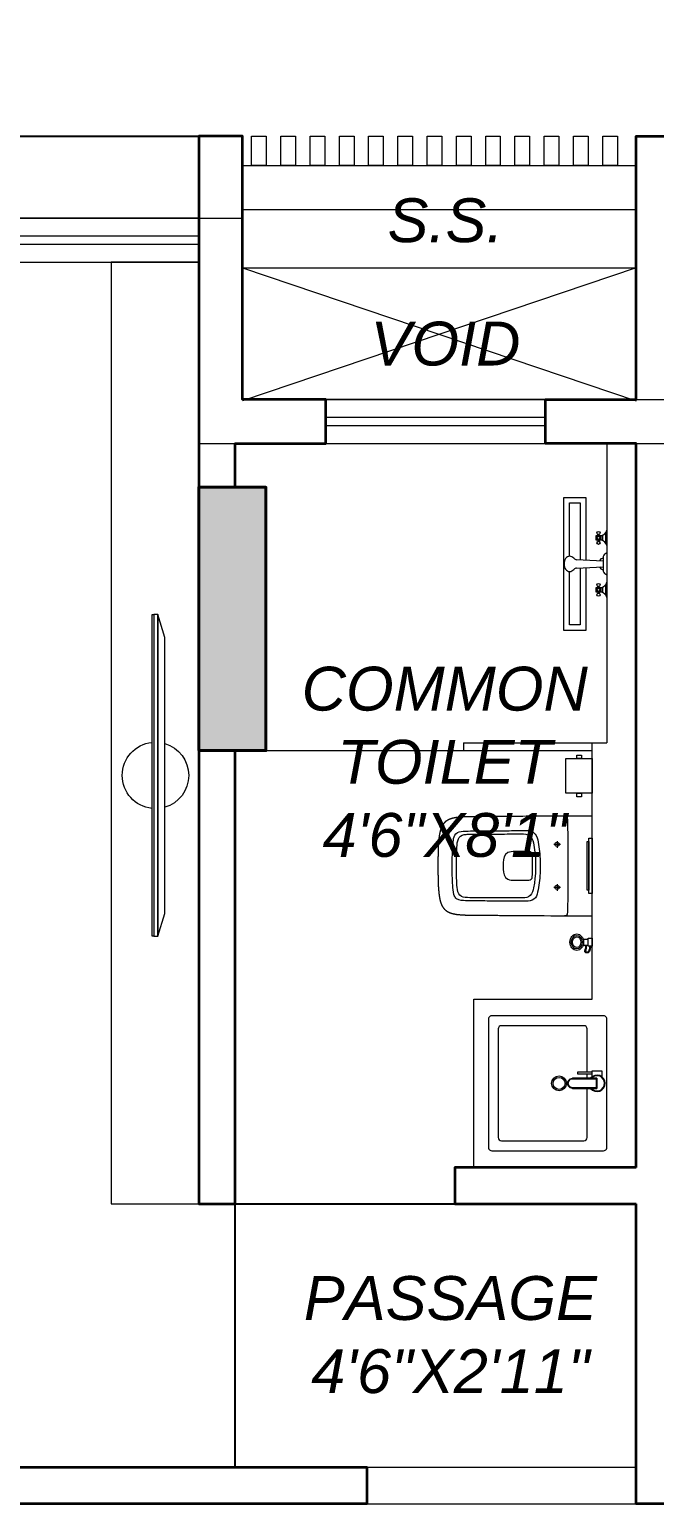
# Model space of a CAD drawing. Header units: millimetres. Extents: x 0 to 125073, y 0 to 71249.
# Drawn here: x 75886 to 78022, y 54431 to 59474 of the extents above; entities that cross this region are included whole.
import ezdxf
from ezdxf.lldxf.tags import DXFTag

# ---------------------------------------------------------------- set-up
doc = ezdxf.new("R2010")
doc.units = ezdxf.units.MM
doc.linetypes.add('DASH', pattern=[1, 0.5, -0.5])
for name, color, linetype, lineweight, true_color in [('DA_BEAM', 7, 'DASH', 15, 0xc2c20000), ('DA_BUILDING LINE', 7, 'Continuous', 9, 0xc2db0000), ('DA_FURNITURE', 102, 'Continuous', 5, 0xc2666666), ('DA_FURNITURE HIDDEN', 102, 'Continuous', 5, 0xc2666666)]:
    doc.layers.add(name, color=color, linetype=linetype, lineweight=lineweight, true_color=true_color)
for name, color, linetype, lineweight in [('DA_CARPET AREA RERA', 30, 'Continuous', 9), ('DA_COLUMN', 40, 'Continuous', 40), ('DA_DOTTED LINES', 8, 'DASH', 5), ('DA_ELEVATION FEATURE', 5, 'Continuous', 5), ('DA_LINE', 155, 'Continuous', 9), ('DA_TEXT IN SQ.FT', 193, 'Continuous', 9), ('DA_WALL', 7, 'Continuous', 35), ('DA_WINDOW', 4, 'Continuous', 9)]:
    doc.layers.add(name, color=color, linetype=linetype, lineweight=lineweight)
for name, color, linetype in [('DA_CHAJJA', 44, 'Continuous'), ('DA_COLUMN HATCH', 251, 'Continuous'), ('DA_DOOR', 35, 'Continuous')]:
    doc.layers.add(name, color=color, linetype=linetype)
doc.styles.get("Standard").update_dxf_attribs({"font": 'arial.ttf'})
tags = doc.linetypes.add('( Hidden )', pattern=[0.375, 0.25, -0.125]).pattern_tags.tags
tags[6:7] = [DXFTag(74, 4), DXFTag(75, 0), DXFTag(340, '0'), DXFTag(46, 1.0), DXFTag(50, 0.0), DXFTag(44, 0.0), DXFTag(45, 0.0)]
tags[4:5] = [DXFTag(74, 4), DXFTag(75, 0), DXFTag(340, '0'), DXFTag(46, 1.0), DXFTag(50, 0.0), DXFTag(44, 0.0), DXFTag(45, 0.0)]

# ---------------------------------------------------------------- blocks, each defined once
blk = doc.blocks.new('GSHGJSDFGJ')
at = {"layer": 'DA_BUILDING LINE', "linetype": '( Hidden )', "ltscale": 500}
blk.add_lwpolyline([(-29863.6, 94886.5), (-27778.6, 94886.5), (-27778.6, 99156.5), (-24428.6, 99156.5), (-24428.6, 98536.5), (-19333.6, 98536.5), (-19333.6, 99156.5), (-12833.6, 99156.5), (-12833.6, 98536.5), (-11313.6, 98536.5), (-11313.6, 98086.5), (-8908.6, 98086.5), (-8908.6, 99801.5), (-4698.6, 99801.5), (-4698.6, 97871.5), (-3283.6, 97871.5), (-3283.6, 99801.5), (676.4, 99801.5)], dxfattribs=at)
blk = doc.blocks.new('nftujfuk')
at = {"layer": 'DA_FURNITURE', "ltscale": 5, "elevation": 0}
for points in [[(3568.3786, 921.4537), (3568.3704, 921.4537), (3568.3704, 920.0761), (3568.3786, 920.0761)], [(3568.3786, 921.4537), (3568.3949, 921.4537), (3568.3949, 920.0761), (3568.3786, 920.0761)], [(3568.4245, 921.356), (3568.4245, 920.1738), (3568.3949, 920.0761), (3568.3949, 921.4537)]]:
    blk.add_lwpolyline(points, close=True, dxfattribs=at)
at = {"layer": 'DA_FURNITURE'}
for start, end in [(95.93115, 264.06885), (286.08621, 73.91379)]:
    blk.add_arc((3568.3851, 920.7649), 0.1421, start, end, dxfattribs=at)
blk = doc.blocks.new('wc2')
at = {"layer": 'DA_FURNITURE'}
for p, q in [((-0.5973, -0.2609), (-0.6148, -0.2609)), ((-0.5973, -0.2814), (-0.6148, -0.2814))]:
    blk.add_line(p, q, dxfattribs=at)
for points in [[(-0.5384, 0.2388), (-0.5384, 0.3562), (-0.6288, 0.3562), (-0.6288, 0.2388)], [(-0.5758, 0.3562), (-0.5758, 0.3678), (-0.5921, 0.3678), (-0.5921, 0.3562)], [(-0.5758, 0.2257), (-0.5758, 0.2388), (-0.5921, 0.2388), (-0.5921, 0.2257)], [(-0.6288, -0.1808), (-0.6288, 0.0535), (-0.6288, 0.1121), (-0.6288, 0.1414), (-0.6288, 0.1561), (-0.6288, 0.1597), (-0.6288, 0.16), (-0.6288, 0.16), (-0.6288, 0.1601), (-0.6288, 0.1601), (-0.6288, 0.1601), (-0.6288, 0.1601), (-0.6287, 0.1601), (-0.6287, 0.1601), (-0.6285, 0.1601), (-0.6281, 0.1601), (-0.6277, 0.1601), (-0.6273, 0.1601), (-0.6269, 0.1601), (-0.6265, 0.1601), (-0.6261, 0.1601), (-0.6257, 0.1601), (-0.6253, 0.1601), (-0.6248, 0.1601), (-0.6244, 0.1601), (-0.624, 0.1601), (-0.6236, 0.1601), (-0.6231, 0.1601), (-0.6227, 0.1601), (-0.6223, 0.1601), (-0.6218, 0.1601), (-0.6214, 0.16), (-0.6209, 0.16), (-0.6205, 0.16), (-0.62, 0.16), (-0.6196, 0.16), (-0.6191, 0.16), (-0.6186, 0.16), (-0.6182, 0.16), (-0.6177, 0.16), (-0.6172, 0.16), (-0.6168, 0.16), (-0.6163, 0.16), (-0.6158, 0.16), (-0.6148, 0.16), (-0.6138, 0.16), (-0.6128, 0.16), (-0.6118, 0.16), (-0.6108, 0.16), (-0.6098, 0.16), (-0.6088, 0.16), (-0.6077, 0.16), (-0.6067, 0.16), (-0.6056, 0.16), (-0.6046, 0.16), (-0.6035, 0.16), (-0.6024, 0.16), (-0.6013, 0.16), (-0.6003, 0.16), (-0.5992, 0.16), (-0.5981, 0.16), (-0.597, 0.16), (-0.5958, 0.16), (-0.5947, 0.16), (-0.5936, 0.16), (-0.5925, 0.16), (-0.5914, 0.16), (-0.5902, 0.16), (-0.588, 0.16), (-0.5857, 0.16), (-0.5811, 0.16), (-0.5788, 0.16), (-0.5766, 0.16), (-0.5743, 0.16), (-0.572, 0.16), (-0.5709, 0.16), (-0.5698, 0.16), (-0.5687, 0.16), (-0.5675, 0.16), (-0.5664, 0.16), (-0.5653, 0.16), (-0.5642, 0.16), (-0.5631, 0.16), (-0.562, 0.16), (-0.5609, 0.16), (-0.5599, 0.16), (-0.5588, 0.16), (-0.5577, 0.16), (-0.5567, 0.16), (-0.5556, 0.16), (-0.5546, 0.16), (-0.5535, 0.16), (-0.5525, 0.16), (-0.5515, 0.16), (-0.5505, 0.16), (-0.5495, 0.16), (-0.5485, 0.16), (-0.5475, 0.16), (-0.5471, 0.16), (-0.5466, 0.16), (-0.5461, 0.16), (-0.5456, 0.16), (-0.5452, 0.16), (-0.5447, 0.16), (-0.5442, 0.16), (-0.5438, 0.16), (-0.5433, 0.16), (-0.5428, 0.16), (-0.5424, 0.16), (-0.5419, 0.16), (-0.5415, 0.16), (-0.541, 0.16), (-0.5406, 0.16), (-0.5402, 0.16), (-0.5397, 0.1599), (-0.5393, 0.1599), (-0.5389, 0.1599), (-0.5385, 0.1599), (-0.538, 0.1599), (-0.5376, 0.1599), (-0.5372, 0.1599), (-0.5368, 0.1599), (-0.5364, 0.1599), (-0.536, 0.1599), (-0.5356, 0.1599), (-0.5352, 0.1599), (-0.5348, 0.1599), (-0.5344, 0.1599), (-0.5343, 0.1599), (-0.5343, 0.1599), (-0.5343, 0.1599), (-0.5343, 0.1599), (-0.5343, 0.1599), (-0.5343, 0.1599), (-0.5342, 0.1599), (-0.5342, 0.1599), (-0.534, 0.1599), (-0.5333, 0.1599), (-0.5304, 0.1599), (-0.5276, 0.1599), (-0.5219, 0.1598), (-0.519, 0.1598), (-0.5183, 0.1598), (-0.5179, 0.1598), (-0.5178, 0.1598), (-0.5177, 0.1598), (-0.5177, 0.1598), (-0.5177, 0.1598), (-0.5177, 0.1598), (-0.5176, 0.1598), (-0.5176, 0.1598), (-0.5174, 0.1598), (-0.5167, 0.1598), (-0.5052, 0.1597), (-0.4938, 0.1596), (-0.4824, 0.1595), (-0.4709, 0.1594), (-0.4595, 0.1594), (-0.4138, 0.1591), (-0.4023, 0.1591), (-0.3909, 0.159), (-0.3852, 0.1589), (-0.3794, 0.1589), (-0.368, 0.1588), (-0.3451, 0.1587), (-0.3222, 0.1585), (-0.2993, 0.1583), (-0.2878, 0.1583), (-0.2763, 0.1582), (-0.2649, 0.1581), (-0.2534, 0.1581), (-0.252, 0.1581), (-0.2516, 0.1581), (-0.2515, 0.1581), (-0.2514, 0.1581), (-0.2514, 0.1581), (-0.2513, 0.1581), (-0.2513, 0.1581), (-0.251, 0.158), (-0.2495, 0.158), (-0.2467, 0.158), (-0.241, 0.158), (-0.2353, 0.158), (-0.2296, 0.1579), (-0.2267, 0.1579), (-0.2239, 0.1579), (-0.221, 0.1579), (-0.2182, 0.1578), (-0.2153, 0.1578), (-0.2124, 0.1577), (-0.2096, 0.1577), (-0.2067, 0.1576), (-0.2039, 0.1576), (-0.201, 0.1575), (-0.1982, 0.1574), (-0.1968, 0.1573), (-0.1953, 0.1573), (-0.1939, 0.1572), (-0.1925, 0.1572), (-0.1911, 0.1571), (-0.1896, 0.157), (-0.1882, 0.157), (-0.1868, 0.1569), (-0.1854, 0.1568), (-0.185, 0.1568), (-0.185, 0.1568), (-0.185, 0.1568), (-0.185, 0.1568), (-0.1849, 0.1568), (-0.1849, 0.1568), (-0.1848, 0.1568), (-0.1845, 0.1568), (-0.1831, 0.1567), (-0.1817, 0.1566), (-0.1804, 0.1565), (-0.179, 0.1564), (-0.1777, 0.1563), (-0.1763, 0.1562), (-0.1749, 0.1561), (-0.1736, 0.156), (-0.1722, 0.1558), (-0.1708, 0.1557), (-0.1695, 0.1555), (-0.1681, 0.1554), (-0.1668, 0.1552), (-0.1661, 0.1551), (-0.1654, 0.155), (-0.1647, 0.1549), (-0.164, 0.1548), (-0.1634, 0.1547), (-0.1627, 0.1546), (-0.162, 0.1545), (-0.1613, 0.1544), (-0.1607, 0.1542), (-0.16, 0.1541), (-0.1593, 0.154), (-0.1586, 0.1539), (-0.158, 0.1538), (-0.1573, 0.1536), (-0.1566, 0.1535), (-0.156, 0.1533), (-0.1553, 0.1532), (-0.1546, 0.1531), (-0.154, 0.1529), (-0.1536, 0.1528), (-0.1535, 0.1528), (-0.1534, 0.1528), (-0.1534, 0.1528), (-0.1533, 0.1528), (-0.1527, 0.1526), (-0.1521, 0.1525), (-0.1515, 0.1523), (-0.1509, 0.1522), (-0.1503, 0.152), (-0.1497, 0.1519), (-0.1491, 0.1517), (-0.1486, 0.1515), (-0.148, 0.1513), (-0.1474, 0.1512), (-0.1468, 0.151), (-0.1462, 0.1508), (-0.1456, 0.1506), (-0.1451, 0.1504), (-0.1445, 0.1502), (-0.1439, 0.15), (-0.1433, 0.1498), (-0.1427, 0.1496), (-0.1422, 0.1494), (-0.1416, 0.1491), (-0.141, 0.1489), (-0.1405, 0.1487), (-0.1399, 0.1484), (-0.1393, 0.1482), (-0.1388, 0.1479), (-0.1382, 0.1477), (-0.1377, 0.1474), (-0.1371, 0.1471), (-0.1366, 0.1469), (-0.136, 0.1466), (-0.1355, 0.1463), (-0.135, 0.146), (-0.1344, 0.1457), (-0.1339, 0.1454), (-0.1334, 0.1451), (-0.1329, 0.1448), (-0.1323, 0.1444), (-0.1318, 0.1441), (-0.1313, 0.1438), (-0.1308, 0.1434), (-0.1303, 0.1431), (-0.1298, 0.1427), (-0.1293, 0.1424), (-0.1288, 0.142), (-0.1283, 0.1416), (-0.1279, 0.1412), (-0.1277, 0.1411), (-0.1277, 0.1411), (-0.1277, 0.1411), (-0.1277, 0.1411), (-0.1277, 0.1411), (-0.1277, 0.1411), (-0.1275, 0.141), (-0.127, 0.1406), (-0.1266, 0.1401), (-0.1261, 0.1397), (-0.1256, 0.1393), (-0.1252, 0.1388), (-0.1247, 0.1384), (-0.1242, 0.138), (-0.1238, 0.1375), (-0.1234, 0.137), (-0.1229, 0.1366), (-0.1225, 0.1361), (-0.1221, 0.1356), (-0.1217, 0.1352), (-0.1213, 0.1347), (-0.1209, 0.1342), (-0.1205, 0.1337), (-0.1201, 0.1332), (-0.1198, 0.1327), (-0.1194, 0.1322), (-0.1191, 0.1317), (-0.1187, 0.1312), (-0.1184, 0.1307), (-0.118, 0.1301), (-0.1177, 0.1296), (-0.1173, 0.1291), (-0.117, 0.1285), (-0.1167, 0.128), (-0.1164, 0.1275), (-0.1161, 0.1269), (-0.1158, 0.1264), (-0.1155, 0.1258), (-0.1152, 0.1253), (-0.1149, 0.1247), (-0.1146, 0.1241), (-0.1144, 0.1236), (-0.1141, 0.123), (-0.1138, 0.1224), (-0.1136, 0.1219), (-0.1133, 0.1213), (-0.1131, 0.1207), (-0.1128, 0.1201), (-0.1126, 0.1195), (-0.1124, 0.119), (-0.1121, 0.1184), (-0.1119, 0.1178), (-0.1117, 0.1172), (-0.1115, 0.1166), (-0.1113, 0.116), (-0.1111, 0.1154), (-0.1109, 0.1148), (-0.1107, 0.1142), (-0.1105, 0.1136), (-0.1103, 0.113), (-0.1101, 0.1124), (-0.1099, 0.1117), (-0.1098, 0.1111), (-0.1096, 0.1105), (-0.1094, 0.1099), (-0.1092, 0.1093), (-0.1091, 0.1087), (-0.1089, 0.1081), (-0.1088, 0.1074), (-0.1086, 0.1068), (-0.1085, 0.1062), (-0.1083, 0.1056), (-0.1082, 0.105), (-0.108, 0.1043), (-0.1079, 0.1037), (-0.1078, 0.1031), (-0.1076, 0.1025), (-0.1075, 0.1018), (-0.1073, 0.1006), (-0.107, 0.0993), (-0.1068, 0.0981), (-0.1066, 0.0968), (-0.1064, 0.0956), (-0.1062, 0.0944), (-0.106, 0.0931), (-0.1058, 0.0919), (-0.1056, 0.0907), (-0.1054, 0.0894), (-0.1053, 0.0888), (-0.1053, 0.0885), (-0.1053, 0.0884), (-0.1053, 0.0883), (-0.1053, 0.0883), (-0.1053, 0.0882), (-0.1051, 0.0868), (-0.1049, 0.0854), (-0.1047, 0.084), (-0.1045, 0.0827), (-0.1044, 0.0813), (-0.1042, 0.0799), (-0.1041, 0.0785), (-0.1039, 0.0771), (-0.1038, 0.0757), (-0.1037, 0.0743), (-0.1036, 0.0729), (-0.1034, 0.0715), (-0.1033, 0.0701), (-0.1032, 0.0687), (-0.1031, 0.0674), (-0.103, 0.066), (-0.1029, 0.0646), (-0.1028, 0.0632), (-0.1028, 0.0618), (-0.1027, 0.0604), (-0.1026, 0.059), (-0.1025, 0.0576), (-0.1025, 0.0562), (-0.1024, 0.0548), (-0.1023, 0.0534), (-0.1023, 0.052), (-0.1022, 0.0506), (-0.1021, 0.0478), (-0.102, 0.045), (-0.102, 0.0422), (-0.1019, 0.0394), (-0.1018, 0.0366), (-0.1017, 0.0338), (-0.1017, 0.031), (-0.1016, 0.0254), (-0.1015, 0.024), (-0.1015, 0.0234), (-0.1015, 0.0226), (-0.1014, 0.0198), (-0.1014, 0.0169), (-0.1013, 0.0141), (-0.1013, 0.0112), (-0.1012, 0.0084), (-0.1012, 0.0055), (-0.1012, 0.0026), (-0.1012, -0.0002), (-0.1011, -0.0031), (-0.1011, -0.0059), (-0.1011, -0.0088), (-0.1011, -0.0116), (-0.1011, -0.0145), (-0.1011, -0.0174), (-0.1012, -0.0202), (-0.1012, -0.0231), (-0.1012, -0.0259), (-0.1012, -0.0288), (-0.1013, -0.0317), (-0.1013, -0.0345), (-0.1014, -0.0374), (-0.1014, -0.0402), (-0.1015, -0.0431), (-0.1016, -0.0487), (-0.1017, -0.0543), (-0.1018, -0.057), (-0.1019, -0.0598), (-0.1019, -0.0626), (-0.102, -0.0654), (-0.1021, -0.0682), (-0.1022, -0.071), (-0.1023, -0.0724), (-0.1023, -0.0738), (-0.1024, -0.0752), (-0.1024, -0.0766), (-0.1025, -0.078), (-0.1026, -0.0794), (-0.1026, -0.0808), (-0.1027, -0.0822), (-0.1028, -0.0836), (-0.1029, -0.085), (-0.103, -0.0864), (-0.1031, -0.0878), (-0.1032, -0.0892), (-0.1033, -0.0906), (-0.1034, -0.092), (-0.1035, -0.0934), (-0.1036, -0.0948), (-0.1038, -0.0962), (-0.1039, -0.0976), (-0.104, -0.0989), (-0.1042, -0.1003), (-0.1043, -0.1017), (-0.1045, -0.1031), (-0.1046, -0.1045), (-0.1048, -0.1059), (-0.105, -0.1073), (-0.1051, -0.108), (-0.1051, -0.108), (-0.1051, -0.108), (-0.1051, -0.1081), (-0.1051, -0.1083), (-0.1052, -0.1086), (-0.1053, -0.1098), (-0.1055, -0.111), (-0.1057, -0.1123), (-0.1059, -0.1135), (-0.1061, -0.1148), (-0.1063, -0.116), (-0.1065, -0.1173), (-0.1067, -0.1185), (-0.1069, -0.1198), (-0.1071, -0.121), (-0.1074, -0.1223), (-0.1075, -0.1229), (-0.1076, -0.1235), (-0.1078, -0.1242), (-0.1079, -0.1248), (-0.108, -0.1254), (-0.1082, -0.126), (-0.1083, -0.1267), (-0.1085, -0.1273), (-0.1086, -0.1279), (-0.1088, -0.1285), (-0.1089, -0.1292), (-0.1091, -0.1298), (-0.1092, -0.1304), (-0.1094, -0.131), (-0.1096, -0.1316), (-0.1098, -0.1323), (-0.1099, -0.1329), (-0.1101, -0.1335), (-0.1103, -0.1341), (-0.1105, -0.1347), (-0.1107, -0.1353), (-0.1109, -0.1359), (-0.1111, -0.1365), (-0.1113, -0.1371), (-0.1115, -0.1377), (-0.1117, -0.1383), (-0.112, -0.1389), (-0.1122, -0.1395), (-0.1124, -0.1401), (-0.1126, -0.1407), (-0.1129, -0.1413), (-0.1131, -0.1419), (-0.1134, -0.1425), (-0.1136, -0.143), (-0.1139, -0.1436), (-0.1142, -0.1442), (-0.1144, -0.1448), (-0.1147, -0.1453), (-0.115, -0.1459), (-0.1153, -0.1464), (-0.1156, -0.147), (-0.1159, -0.1476), (-0.1162, -0.1481), (-0.1165, -0.1487), (-0.1168, -0.1492), (-0.1171, -0.1497), (-0.1174, -0.1503), (-0.1178, -0.1508), (-0.1181, -0.1513), (-0.1185, -0.1519), (-0.1188, -0.1524), (-0.1192, -0.1529), (-0.1195, -0.1534), (-0.1199, -0.1539), (-0.1203, -0.1544), (-0.1207, -0.1549), (-0.1211, -0.1554), (-0.1215, -0.1559), (-0.1219, -0.1564), (-0.1223, -0.1568), (-0.1227, -0.1573), (-0.1231, -0.1578), (-0.1235, -0.1582), (-0.124, -0.1587), (-0.1244, -0.1591), (-0.1249, -0.1596), (-0.1253, -0.16), (-0.1258, -0.1605), (-0.1263, -0.1609), (-0.1268, -0.1613), (-0.1268, -0.1614), (-0.1269, -0.1614), (-0.1269, -0.1614), (-0.1269, -0.1615), (-0.1271, -0.1616), (-0.1273, -0.1618), (-0.1278, -0.1622), (-0.1282, -0.1625), (-0.1287, -0.1629), (-0.1292, -0.1633), (-0.1297, -0.1636), (-0.1302, -0.164), (-0.1307, -0.1644), (-0.1312, -0.1647), (-0.1317, -0.165), (-0.1322, -0.1654), (-0.1327, -0.1657), (-0.1333, -0.166), (-0.1338, -0.1663), (-0.1343, -0.1666), (-0.1348, -0.1669), (-0.1354, -0.1672), (-0.1359, -0.1675), (-0.1364, -0.1678), (-0.137, -0.1681), (-0.1375, -0.1683), (-0.1381, -0.1686), (-0.1386, -0.1688), (-0.1392, -0.1691), (-0.1397, -0.1693), (-0.1403, -0.1696), (-0.1409, -0.1698), (-0.1414, -0.17), (-0.142, -0.1703), (-0.1425, -0.1705), (-0.1431, -0.1707), (-0.1437, -0.1709), (-0.1443, -0.1711), (-0.1448, -0.1713), (-0.1454, -0.1715), (-0.146, -0.1717), (-0.1466, -0.1719), (-0.1472, -0.1721), (-0.1477, -0.1723), (-0.1483, -0.1724), (-0.1489, -0.1726), (-0.1495, -0.1728), (-0.1501, -0.1729), (-0.1507, -0.1731), (-0.1513, -0.1732), (-0.1519, -0.1734), (-0.1521, -0.1735), (-0.1522, -0.1735), (-0.1523, -0.1735), (-0.1525, -0.1735), (-0.1531, -0.1737), (-0.1538, -0.1739), (-0.1545, -0.174), (-0.1551, -0.1742), (-0.1558, -0.1743), (-0.1565, -0.1744), (-0.1571, -0.1746), (-0.1578, -0.1747), (-0.1585, -0.1748), (-0.1591, -0.175), (-0.1598, -0.1751), (-0.1605, -0.1752), (-0.1612, -0.1753), (-0.1618, -0.1754), (-0.1625, -0.1756), (-0.1632, -0.1757), (-0.1638, -0.1758), (-0.1645, -0.1759), (-0.1652, -0.176), (-0.1659, -0.1761), (-0.1665, -0.1761), (-0.1672, -0.1762), (-0.1686, -0.1764), (-0.1699, -0.1766), (-0.1713, -0.1767), (-0.1727, -0.1769), (-0.174, -0.177), (-0.1754, -0.1771), (-0.1767, -0.1772), (-0.1781, -0.1773), (-0.1795, -0.1774), (-0.1808, -0.1775), (-0.1822, -0.1776), (-0.1835, -0.1777), (-0.1836, -0.1777), (-0.1836, -0.1777), (-0.1836, -0.1777), (-0.1836, -0.1777), (-0.1837, -0.1777), (-0.1837, -0.1777), (-0.1841, -0.1777), (-0.1848, -0.1778), (-0.1862, -0.1779), (-0.1877, -0.1779), (-0.1891, -0.178), (-0.1905, -0.1781), (-0.1919, -0.1781), (-0.1934, -0.1782), (-0.1948, -0.1783), (-0.1962, -0.1783), (-0.1976, -0.1784), (-0.1991, -0.1784), (-0.2005, -0.1785), (-0.2033, -0.1785), (-0.2062, -0.1786), (-0.209, -0.1787), (-0.2119, -0.1787), (-0.2148, -0.1788), (-0.2176, -0.1788), (-0.2205, -0.1789), (-0.2233, -0.1789), (-0.2262, -0.1789), (-0.229, -0.1789), (-0.2319, -0.179), (-0.2376, -0.179), (-0.2433, -0.179), (-0.249, -0.179), (-0.2504, -0.179), (-0.2518, -0.179), (-0.2547, -0.1791), (-0.2604, -0.1791), (-0.2719, -0.1792), (-0.2833, -0.1792), (-0.3062, -0.1794), (-0.312, -0.1795), (-0.3148, -0.1795), (-0.3163, -0.1795), (-0.3166, -0.1795), (-0.3166, -0.1795), (-0.3166, -0.1795), (-0.3167, -0.1795), (-0.3168, -0.1795), (-0.3169, -0.1795), (-0.3173, -0.1795), (-0.3187, -0.1795), (-0.3416, -0.1797), (-0.3875, -0.18), (-0.4104, -0.1801), (-0.4333, -0.1802), (-0.4448, -0.1803), (-0.4476, -0.1803), (-0.4491, -0.1803), (-0.4498, -0.1803), (-0.45, -0.1804), (-0.45, -0.1804), (-0.45, -0.1804), (-0.45, -0.1804), (-0.45, -0.1804), (-0.4501, -0.1804), (-0.4502, -0.1804), (-0.4531, -0.1804), (-0.4645, -0.1804), (-0.4873, -0.1806), (-0.4987, -0.1806), (-0.5044, -0.1807), (-0.5102, -0.1807), (-0.5159, -0.1807), (-0.5162, -0.1807), (-0.5163, -0.1807), (-0.5164, -0.1807), (-0.5164, -0.1807), (-0.5164, -0.1807), (-0.5164, -0.1807), (-0.5164, -0.1807), (-0.5164, -0.1807), (-0.5166, -0.1807), (-0.517, -0.1807), (-0.5177, -0.1807), (-0.5205, -0.1808), (-0.5262, -0.1808), (-0.5319, -0.1809), (-0.5326, -0.1809), (-0.5328, -0.1809), (-0.5329, -0.1809), (-0.533, -0.1809), (-0.533, -0.1809), (-0.533, -0.1809), (-0.533, -0.1809), (-0.533, -0.1809), (-0.5331, -0.1809), (-0.5333, -0.1809), (-0.5337, -0.1809), (-0.5341, -0.1809), (-0.5341, -0.1809), (-0.5342, -0.1809), (-0.5342, -0.1809), (-0.5342, -0.1809), (-0.5342, -0.1809), (-0.5342, -0.1809), (-0.5342, -0.1809), (-0.5342, -0.1809), (-0.5342, -0.1809), (-0.5346, -0.1809), (-0.535, -0.1809), (-0.5354, -0.1809), (-0.5358, -0.1809), (-0.5362, -0.181), (-0.5366, -0.181), (-0.537, -0.181), (-0.5374, -0.181), (-0.5378, -0.181), (-0.5382, -0.181), (-0.5387, -0.181), (-0.5391, -0.181), (-0.5395, -0.181), (-0.54, -0.181), (-0.5404, -0.181), (-0.5408, -0.181), (-0.5413, -0.181), (-0.5417, -0.181), (-0.5422, -0.181), (-0.5426, -0.181), (-0.5431, -0.181), (-0.5435, -0.181), (-0.544, -0.181), (-0.5445, -0.181), (-0.5449, -0.181), (-0.5454, -0.181), (-0.5459, -0.181), (-0.5464, -0.181), (-0.5468, -0.181), (-0.5473, -0.181), (-0.5483, -0.181), (-0.5493, -0.181), (-0.5503, -0.181), (-0.5513, -0.181), (-0.5523, -0.181), (-0.5533, -0.181), (-0.5544, -0.181), (-0.5554, -0.181), (-0.5565, -0.181), (-0.5575, -0.181), (-0.5586, -0.181), (-0.5597, -0.181), (-0.5607, -0.181), (-0.5618, -0.181), (-0.5629, -0.181), (-0.564, -0.1809), (-0.5651, -0.1809), (-0.5662, -0.1809), (-0.5673, -0.1809), (-0.5685, -0.1809), (-0.5696, -0.1809), (-0.5707, -0.1809), (-0.5718, -0.1809), (-0.573, -0.1809), (-0.5752, -0.1809), (-0.5775, -0.1809), (-0.5798, -0.1809), (-0.5844, -0.1809), (-0.5867, -0.1809), (-0.5889, -0.1809), (-0.5912, -0.1809), (-0.5923, -0.1809), (-0.5935, -0.1809), (-0.5946, -0.1809), (-0.5957, -0.1809), (-0.5968, -0.1809), (-0.5979, -0.1809), (-0.599, -0.1809), (-0.6001, -0.1808), (-0.6012, -0.1808), (-0.6023, -0.1808), (-0.6034, -0.1808), (-0.6045, -0.1808), (-0.6055, -0.1808), (-0.6066, -0.1808), (-0.6076, -0.1808), (-0.6087, -0.1808), (-0.6097, -0.1808), (-0.6107, -0.1808), (-0.6117, -0.1808), (-0.6127, -0.1808), (-0.6137, -0.1808), (-0.6147, -0.1808), (-0.6157, -0.1808), (-0.6162, -0.1808), (-0.6167, -0.1808), (-0.6171, -0.1808), (-0.6176, -0.1808), (-0.6181, -0.1808), (-0.6185, -0.1808), (-0.619, -0.1808), (-0.6195, -0.1808), (-0.6199, -0.1808), (-0.6204, -0.1808), (-0.6208, -0.1808), (-0.6213, -0.1808), (-0.6217, -0.1808), (-0.6222, -0.1808), (-0.6226, -0.1808), (-0.6231, -0.1808), (-0.6235, -0.1808), (-0.6239, -0.1808), (-0.6243, -0.1808), (-0.6248, -0.1808), (-0.6252, -0.1808), (-0.6256, -0.1808), (-0.626, -0.1808), (-0.6264, -0.1808), (-0.6268, -0.1808), (-0.6272, -0.1808), (-0.6276, -0.1808), (-0.628, -0.1808), (-0.6284, -0.1808), (-0.6288, -0.1808)], [(-0.6174, -0.1051), (-0.6174, 0.0844), (-0.6288, 0.0844), (-0.6288, -0.1051)], [(-0.6117, -0.0938), (-0.6117, 0.073), (-0.6174, 0.073), (-0.6174, -0.0938)], [(-0.6288, -0.2851), (-0.6148, -0.2851), (-0.6148, -0.2572), (-0.6288, -0.2572)]]:
    blk.add_lwpolyline(points, close=True, dxfattribs=at)
for points in [[(-0.5198, 0.0632), (-0.4971, 0.0632)], [(-0.5085, 0.0746), (-0.5085, 0.0519)], [(-0.5198, -0.0837), (-0.4971, -0.0837)], [(-0.5085, -0.0724), (-0.5085, -0.0951)]]:
    blk.add_lwpolyline(points, dxfattribs=at)
at = {"layer": 'DA_FURNITURE', "extrusion": (0, 0, -1)}
for major_axis, ratio in [((0, 0.028), 0.833333), ((0, 0.0233), 0.8), ((0, 0.0186), 0.75)]:
    blk.add_ellipse((-0.5756, -0.2711), major_axis=major_axis, ratio=ratio, start_param=3.141593, end_param=9.424778, dxfattribs=at)
at = {"layer": 'DA_FURNITURE'}
for points, knots in [([(-0.5343, 0.1599), (-0.5361, 0.1599), (-0.5383, 0.1602), (-0.54, 0.1593), (-0.5421, 0.1583), (-0.5425, 0.1555), (-0.5429, 0.1534), (-0.545, 0.143), (-0.5444, 0.1321), (-0.5445, 0.1215), (-0.5447, 0.0993), (-0.5446, 0.077), (-0.5447, 0.0547), (-0.5447, 0.033), (-0.5447, 0.0112), (-0.5448, -0.0105), (-0.5447, -0.0549), (-0.545, -0.0994), (-0.5445, -0.1439), (-0.5444, -0.1544), (-0.5449, -0.1652), (-0.5427, -0.1755), (-0.5422, -0.1775), (-0.5417, -0.1797), (-0.5396, -0.1805), (-0.538, -0.1811), (-0.536, -0.181), (-0.5342, -0.1809)], [0, 0, 0, 0, 1, 1, 1, 2, 2, 2, 3, 3, 3, 4, 4, 4, 5, 5, 5, 6, 6, 6, 7, 7, 7, 8, 8, 8, 9, 9, 9, 9]), ([(-0.1501, -0.0105), (-0.1502, -0.0326), (-0.1503, -0.0549), (-0.1517, -0.077), (-0.1523, -0.0873), (-0.153, -0.0982), (-0.156, -0.1082), (-0.1573, -0.1125), (-0.1593, -0.1171), (-0.1625, -0.1204), (-0.1653, -0.1234), (-0.1692, -0.1253), (-0.1731, -0.1265), (-0.1828, -0.1294), (-0.1933, -0.1295), (-0.2033, -0.1298), (-0.2143, -0.1301), (-0.2252, -0.1302), (-0.2362, -0.1302), (-0.2584, -0.1304), (-0.2806, -0.1305), (-0.3029, -0.1307), (-0.325, -0.1308), (-0.3472, -0.131), (-0.3693, -0.1312), (-0.3804, -0.1313), (-0.3914, -0.1315), (-0.4025, -0.1314), (-0.4119, -0.1314), (-0.4218, -0.1303), (-0.4294, -0.1243), (-0.4367, -0.1183), (-0.4399, -0.1092), (-0.442, -0.1003), (-0.4444, -0.0898), (-0.4459, -0.0792), (-0.4473, -0.0685), (-0.4502, -0.0467), (-0.4513, -0.0246), (-0.4509, -0.0025), (-0.4505, 0.0195), (-0.4485, 0.0414), (-0.445, 0.0632), (-0.4433, 0.0732), (-0.4419, 0.0839), (-0.4374, 0.093), (-0.4333, 0.1011), (-0.4264, 0.1067), (-0.4177, 0.1089), (-0.4128, 0.1102), (-0.4076, 0.1104), (-0.4026, 0.1104), (-0.3972, 0.1104), (-0.3918, 0.1104), (-0.3864, 0.1103), (-0.3753, 0.1102), (-0.3642, 0.1102), (-0.353, 0.1101), (-0.3309, 0.1099), (-0.3087, 0.1097), (-0.2866, 0.1096), (-0.2646, 0.1094), (-0.2426, 0.1094), (-0.2205, 0.1092), (-0.2096, 0.109), (-0.1987, 0.1089), (-0.1878, 0.1079), (-0.1789, 0.1071), (-0.1692, 0.106), (-0.1626, 0.0993), (-0.1568, 0.0936), (-0.1551, 0.0852), (-0.1539, 0.0775), (-0.1524, 0.068), (-0.1518, 0.0584), (-0.1513, 0.0488), (-0.1504, 0.029), (-0.1502, 0.0093), (-0.1501, -0.0105)], [0, 0, 0, 0, 1, 1, 1, 2, 2, 2, 3, 3, 3, 4, 4, 4, 5, 5, 5, 6, 6, 6, 7, 7, 7, 8, 8, 8, 9, 9, 9, 10, 10, 10, 11, 11, 11, 12, 12, 12, 13, 13, 13, 14, 14, 14, 15, 15, 15, 16, 16, 16, 17, 17, 17, 18, 18, 18, 19, 19, 19, 20, 20, 20, 21, 21, 21, 22, 22, 22, 23, 23, 23, 24, 24, 24, 25, 25, 25, 26, 26, 26, 26]), ([(-0.5085, 0.0703), (-0.5045, 0.0703), (-0.5013, 0.0672), (-0.5013, 0.0632), (-0.5013, 0.0593), (-0.5045, 0.0561), (-0.5085, 0.0561), (-0.5124, 0.0561), (-0.5156, 0.0593), (-0.5156, 0.0632), (-0.5156, 0.0672), (-0.5124, 0.0703), (-0.5085, 0.0703)], [0, 0, 0, 0, 1, 1, 1, 2, 2, 2, 3, 3, 3, 4, 4, 4, 4]), ([(-0.1645, -0.0105), (-0.1646, -0.0326), (-0.1646, -0.0548), (-0.1663, -0.0768), (-0.1671, -0.0864), (-0.1678, -0.0969), (-0.1723, -0.1056), (-0.1767, -0.114), (-0.1851, -0.117), (-0.1939, -0.118), (-0.2044, -0.1193), (-0.2151, -0.1193), (-0.2256, -0.1194), (-0.2366, -0.1195), (-0.2476, -0.1194), (-0.2586, -0.1195), (-0.2807, -0.1195), (-0.3028, -0.1196), (-0.3249, -0.1196), (-0.3359, -0.1196), (-0.347, -0.1197), (-0.358, -0.1197), (-0.369, -0.1197), (-0.3799, -0.1199), (-0.3909, -0.1197), (-0.4001, -0.1195), (-0.41, -0.1187), (-0.4169, -0.1119), (-0.424, -0.1049), (-0.4262, -0.0948), (-0.428, -0.0855), (-0.4361, -0.0428), (-0.437, 0.0019), (-0.4311, 0.045), (-0.4297, 0.0554), (-0.4284, 0.0663), (-0.4252, 0.0764), (-0.4224, 0.0852), (-0.4172, 0.0929), (-0.4083, 0.0962), (-0.399, 0.0997), (-0.3884, 0.0988), (-0.3787, 0.0987), (-0.3677, 0.0987), (-0.3566, 0.0987), (-0.3456, 0.0987), (-0.3235, 0.0986), (-0.3014, 0.0986), (-0.2793, 0.0985), (-0.2572, 0.0985), (-0.2352, 0.0988), (-0.2132, 0.0982), (-0.2079, 0.0981), (-0.2026, 0.0978), (-0.1973, 0.0974), (-0.1928, 0.097), (-0.1882, 0.0965), (-0.1839, 0.0948), (-0.1753, 0.0916), (-0.1711, 0.0841), (-0.1691, 0.0756), (-0.1666, 0.0654), (-0.1659, 0.0549), (-0.1655, 0.0444), (-0.1651, 0.0335), (-0.1649, 0.0225), (-0.1647, 0.0116), (-0.1646, 0.0042), (-0.1645, -0.0031), (-0.1645, -0.0105)], [0, 0, 0, 0, 1, 1, 1, 2, 2, 2, 3, 3, 3, 4, 4, 4, 5, 5, 5, 6, 6, 6, 7, 7, 7, 8, 8, 8, 9, 9, 9, 10, 10, 10, 11, 11, 11, 12, 12, 12, 13, 13, 13, 14, 14, 14, 15, 15, 15, 16, 16, 16, 17, 17, 17, 18, 18, 18, 19, 19, 19, 20, 20, 20, 21, 21, 21, 22, 22, 22, 23, 23, 23, 23]), ([(-0.4119, -0.0595), (-0.4, -0.0596), (-0.3763, -0.0596), (-0.3644, -0.0595), (-0.3562, -0.0595), (-0.3474, -0.0596), (-0.3399, -0.0559), (-0.3273, -0.0495), (-0.3251, -0.0343), (-0.3243, -0.0217), (-0.3238, -0.016), (-0.3238, -0.005), (-0.3243, 0.0007), (-0.3251, 0.0134), (-0.3273, 0.0285), (-0.3399, 0.0349), (-0.3474, 0.0386), (-0.3562, 0.0385), (-0.3644, 0.0385), (-0.3644, 0.0385), (-0.3644, 0.0385), (-0.3644, 0.0385), (-0.3763, 0.0386), (-0.4, 0.0386), (-0.4119, 0.0385), (-0.4182, 0.0385), (-0.4236, 0.0333), (-0.4238, 0.027), (-0.4238, 0.027), (-0.4238, 0.027), (-0.4238, 0.027), (-0.4239, 0.0176), (-0.4241, -0.0011), (-0.4241, -0.0105), (-0.4241, -0.0199), (-0.4239, -0.0386), (-0.4238, -0.048), (-0.4236, -0.0543), (-0.4182, -0.0595), (-0.4119, -0.0595)], [0, 0, 0, 0, 1, 1, 1, 2, 2, 2, 3, 3, 3, 4, 4, 4, 5, 5, 5, 6, 6, 6, 7, 7, 7, 8, 8, 8, 9, 9, 9, 10, 10, 10, 11, 11, 11, 12, 12, 12, 13, 13, 13, 13]), ([(-0.5086, -0.0766), (-0.5046, -0.0766), (-0.5014, -0.0798), (-0.5014, -0.0837), (-0.5014, -0.0876), (-0.5046, -0.0908), (-0.5086, -0.0908), (-0.5125, -0.0908), (-0.5157, -0.0876), (-0.5157, -0.0837), (-0.5157, -0.0798), (-0.5125, -0.0766), (-0.5086, -0.0766)], [0, 0, 0, 0, 1, 1, 1, 2, 2, 2, 3, 3, 3, 4, 4, 4, 4]), ([(-0.6229, -0.2851), (-0.6227, -0.2865), (-0.6225, -0.2879), (-0.6219, -0.2913), (-0.6216, -0.2932), (-0.6206, -0.2978), (-0.6199, -0.3005), (-0.6178, -0.3045), (-0.6164, -0.3062), (-0.6133, -0.3078), (-0.6119, -0.3081), (-0.6094, -0.3082), (-0.608, -0.3081), (-0.6058, -0.3071), (-0.6049, -0.3064), (-0.6038, -0.3047), (-0.6035, -0.3037), (-0.6033, -0.302), (-0.6034, -0.3012), (-0.6037, -0.2987), (-0.6042, -0.2969), (-0.6052, -0.2933), (-0.6058, -0.2915), (-0.6068, -0.2874), (-0.6065, -0.2862), (-0.6058, -0.2844), (-0.6055, -0.2837), (-0.6033, -0.2814)], [0, 0, 0, 0, 0.111111, 0.111111, 0.222223, 0.222223, 0.376143, 0.376143, 0.530063, 0.530063, 0.640731, 0.640731, 0.73292, 0.73292, 0.792217, 0.792217, 0.840307, 0.840307, 0.888397, 0.888397, 0.996309, 0.996309, 1.104221, 1.104221, 1.307624, 1.307624, 1.422628, 1.422628, 1.422628, 1.422628]), ([(-0.62, -0.2851), (-0.6194, -0.2878), (-0.6177, -0.3017), (-0.6123, -0.3058), (-0.6037, -0.3045), (-0.6113, -0.2879), (-0.6088, -0.2835), (-0.6075, -0.2814)], [0, 0, 0, 0, 0.330819, 0.619422, 0.81589, 1.132999, 1.422628, 1.422628, 1.422628, 1.422628])]:
    blk.add_open_spline(points, degree=3, knots=knots, dxfattribs=at)
blk = doc.blocks.new('A$C7B5F7F67-flat-2-flat-1-flat-2')
at = {"layer": 'DA_FURNITURE', "ltscale": 8}
for p, q in [((0.0675, -0.045), (0.0675, -0.2128)), ((0.36, -0.0338), (0.0788, -0.0338)), ((0.3713, -0.4163), (0.3713, -0.045)), ((0.0675, -0.2484), (0.0675, -0.2614)), ((0.0675, -0.2696), (0.0675, -0.4163)), ((0.0788, -0.4275), (0.36, -0.4275))]:
    blk.add_line(p, q, dxfattribs=at)
at = {"layer": 'DA_FURNITURE'}
for points in [[(0.0113, -0.4613), (0.3938, -0.4613), (0.3967, -0.4609), (0.3994, -0.4597), (0.4017, -0.458), (0.4035, -0.4556), (0.4046, -0.4529), (0.405, -0.45), (0.405, -0.0113), (0.4046, -0.0083), (0.4035, -0.0056), (0.4017, -0.0033), (0.3994, -0.0015), (0.3967, -0.0004), (0.3938, 0), (0.0113, 0), (0.0083, -0.0004), (0.0056, -0.0015), (0.0033, -0.0033), (0.0015, -0.0056), (0.0004, -0.0083), (0, -0.0113), (0, -0.45), (0.0004, -0.4529), (0.0015, -0.4556), (0.0033, -0.458), (0.0056, -0.4597), (0.0083, -0.4609)], [(0.1171, -0.2484), (0.0342, -0.2484), (0.0342, -0.2128), (0.1171, -0.2128), (0.126, -0.2152), (0.1325, -0.2217), (0.1349, -0.2306), (0.1325, -0.2395), (0.126, -0.246)], [(0.1171, -0.2463), (0.0363, -0.2463), (0.0363, -0.215), (0.1171, -0.215), (0.1249, -0.2171), (0.1307, -0.2228), (0.1327, -0.2306), (0.1307, -0.2384), (0.1249, -0.2442)], [(0.052, -0.2696), (0.052, -0.2614), (0.0997, -0.2614), (0.0997, -0.2696)]]:
    blk.add_lwpolyline(points, close=True, dxfattribs=at)
for points in [[(0.1171, -0.2128), (0.0342, -0.2128), (0.0342, -0.2484), (0.1171, -0.2484)], [(0.0163, -0.2523), (0.0163, -0.2523), (0.0163, -0.2724), (0.052, -0.2724), (0.052, -0.2524)]]:
    blk.add_lwpolyline(points, dxfattribs=at)
at = {"layer": 'DA_FURNITURE', "ltscale": 8}
for radius in [0.0253, 0.0205]:
    blk.add_circle((0.1637, -0.2304), radius, dxfattribs=at)
for centre, radius, start, end in [((0.0788, -0.045), 0.0113, 90, 180), ((0.36, -0.045), 0.0113, 360, 90), ((0.0342, -0.2306), 0.0281, 39.2551, 320.7449), ((0.0342, -0.2306), 0.026, 43.2723, 316.7277), ((0.0788, -0.4163), 0.0113, 180, 270), ((0.36, -0.4163), 0.0113, 270, 360)]:
    blk.add_arc(centre, radius, start, end, dxfattribs=at)
blk = doc.blocks.new('tap')
at = {"layer": 'DA_FURNITURE'}
for p, q in [((-0.1835, -0.2062), (-0.1835, -0.1402)), ((-0.1835, -0.2062), (-0.1835, -0.1402)), ((-0.1775, -0.1944), (-0.1775, -0.1519)), ((-0.1775, -0.1944), (-0.1775, -0.1519)), ((-0.1655, -0.1616), (-0.1655, -0.1845)), ((-0.1655, -0.1616), (-0.1655, -0.1845)), ((-0.1355, -0.1642), (-0.1595, -0.1642)), ((-0.1595, -0.1642), (-0.1595, -0.1822)), ((-0.1355, -0.1642), (-0.1595, -0.1642)), ((-0.1595, -0.1642), (-0.1595, -0.1822)), ((-0.1595, -0.1822), (-0.1355, -0.1822)), ((-0.1595, -0.1822), (-0.1355, -0.1822)), ((-0.1505, -0.1642), (-0.1505, -0.1582)), ((-0.1505, -0.1642), (-0.1505, -0.1582)), ((-0.1505, -0.1822), (-0.1505, -0.1882)), ((-0.1505, -0.1822), (-0.1505, -0.1882)), ((-0.1445, -0.1642), (-0.1445, -0.1582)), ((-0.1445, -0.1642), (-0.1445, -0.1582)), ((-0.1445, -0.1822), (-0.1445, -0.1882)), ((-0.1445, -0.1822), (-0.1445, -0.1882)), ((-0.1355, -0.1822), (-0.1355, -0.1642)), ((-0.1355, -0.1822), (-0.1355, -0.1642)), ((-0.1835, -0.331), (-0.1835, -0.2374)), ((-0.1835, -0.331), (-0.1835, -0.2374)), ((-0.1679, -0.3154), (-0.1679, -0.253)), ((-0.1679, -0.3154), (-0.1679, -0.253)), ((-0.0541, -0.2665), (-0.1679, -0.2721)), ((-0.0541, -0.2665), (-0.1679, -0.2721)), ((-0.1679, -0.2962), (-0.0541, -0.3018)), ((-0.1679, -0.2962), (-0.0541, -0.3018)), ((-0.1835, -0.4282), (-0.1835, -0.3622)), ((-0.1835, -0.4282), (-0.1835, -0.3622)), ((-0.1775, -0.4164), (-0.1775, -0.3739)), ((-0.1775, -0.4164), (-0.1775, -0.3739)), ((-0.1655, -0.3836), (-0.1655, -0.4065)), ((-0.1655, -0.3836), (-0.1655, -0.4065)), ((-0.1355, -0.3862), (-0.1595, -0.3862)), ((-0.1595, -0.3862), (-0.1595, -0.4042)), ((-0.1355, -0.3862), (-0.1595, -0.3862)), ((-0.1595, -0.3862), (-0.1595, -0.4042)), ((-0.1595, -0.4042), (-0.1355, -0.4042)), ((-0.1595, -0.4042), (-0.1355, -0.4042)), ((-0.1505, -0.3862), (-0.1505, -0.3802)), ((-0.1505, -0.3862), (-0.1505, -0.3802)), ((-0.1505, -0.4042), (-0.1505, -0.4102)), ((-0.1505, -0.4042), (-0.1505, -0.4102)), ((-0.1445, -0.3862), (-0.1445, -0.3802)), ((-0.1445, -0.3862), (-0.1445, -0.3802)), ((-0.1445, -0.4042), (-0.1445, -0.4102)), ((-0.1445, -0.4042), (-0.1445, -0.4102)), ((-0.1355, -0.4042), (-0.1355, -0.3862)), ((-0.1355, -0.4042), (-0.1355, -0.3862))]:
    blk.add_line(p, q, dxfattribs=at)
for points in [[(-0.0928, -0.2684), (-0.0928, 0), (0, 0), (0, -0.5683), (-0.0928, -0.5683), (-0.0928, -0.2999)], [(-0.0692, -0.2672), (-0.0692, -0.0237), (-0.0236, -0.0237), (-0.0236, -0.2515)], [(-0.0236, -0.3169), (-0.0236, -0.5446), (-0.0692, -0.5446), (-0.0692, -0.3011)]]:
    blk.add_lwpolyline(points, dxfattribs=at)
for centre in [(-0.1475, -0.1522), (-0.1475, -0.1522), (-0.1475, -0.1732), (-0.1475, -0.1732), (-0.1475, -0.1942), (-0.1475, -0.1942), (-0.1475, -0.3742), (-0.1475, -0.3742), (-0.1475, -0.3952), (-0.1475, -0.3952), (-0.1475, -0.4162), (-0.1475, -0.4162)]:
    blk.add_circle(centre, 0.00671, dxfattribs=at)
for centre, radius, start, end in [((-0.1505, -0.1312), 0.0342, 195.25512, 254.74488), ((-0.1505, -0.1312), 0.0342, 195.25512, 254.74488), ((-0.1505, -0.2152), 0.0342, 105.2551, 164.7449), ((-0.1505, -0.2152), 0.0342, 105.2551, 164.7449), ((-0.1899, -0.2593), 0.0229, 16.1502, 73.8498), ((-0.1899, -0.2593), 0.0229, 16.1502, 73.8498), ((-0.0247, -0.2702), 0.0188, 90, 119.848), ((-0.0247, -0.2702), 0.0188, 90, 119.848), ((-0.0247, -0.2702), 0.0188, 60.152, 90), ((-0.0247, -0.2702), 0.0188, 60.152, 90), ((-0.1674, -0.2766), 0.0165, 18.53952, 91.76494), ((-0.1674, -0.2766), 0.0165, 18.53952, 91.76494), ((-0.1674, -0.2917), 0.0165, 268.23506, 341.46048), ((-0.1674, -0.2917), 0.0165, 268.23506, 341.46048), ((-0.0581, -0.2424), 0.0244, 279.62474, 312.46778), ((-0.0581, -0.2424), 0.0244, 279.62474, 312.46778), ((-0.0581, -0.3259), 0.0244, 47.53222, 80.37526), ((-0.0581, -0.3259), 0.0244, 47.53222, 80.37526), ((-0.0209, -0.2769), 0.0265, 119.848, 141.56586), ((-0.0209, -0.2769), 0.0265, 119.848, 141.56586), ((-0.0209, -0.2914), 0.0265, 218.43414, 240.152), ((-0.0209, -0.2914), 0.0265, 218.43414, 240.152), ((-0.0247, -0.2981), 0.0188, 240.152, 270), ((-0.0247, -0.2981), 0.0188, 240.152, 270), ((-0.0247, -0.2981), 0.0188, 270, 299.848), ((-0.0247, -0.2981), 0.0188, 270, 299.848), ((-0.0286, -0.2769), 0.0265, 35.82381, 60.152), ((-0.0286, -0.2769), 0.0265, 35.82381, 60.152), ((-0.0286, -0.2914), 0.0265, 299.848, 324.17619), ((-0.0286, -0.2914), 0.0265, 299.848, 324.17619), ((-0.0346, -0.2813), 0.034, 16.64677, 35.82381), ((-0.0346, -0.2813), 0.034, 16.64677, 35.82381), ((-0.0346, -0.287), 0.034, 324.17619, 343.35323), ((-0.0346, -0.287), 0.034, 324.17619, 343.35323), ((-0.0442, -0.2842), 0.044, 0, 16.64677), ((-0.0442, -0.2842), 0.044, 0, 16.64677), ((-0.0442, -0.2842), 0.044, 343.35323, 360), ((-0.0442, -0.2842), 0.044, 343.35323, 360), ((-0.1899, -0.309), 0.0229, 286.1502, 343.8498), ((-0.1899, -0.309), 0.0229, 286.1502, 343.8498), ((-0.1505, -0.3532), 0.0342, 195.25512, 254.74488), ((-0.1505, -0.3532), 0.0342, 195.25512, 254.74488), ((-0.1505, -0.4372), 0.0342, 105.2551, 164.7449), ((-0.1505, -0.4372), 0.0342, 105.2551, 164.7449)]:
    blk.add_arc(centre, radius, start, end, dxfattribs=at)
blk = doc.blocks.new('DFDV V V')
at = {"layer": 'DA_FURNITURE'}
for p, q in [((73.8234, 415.4506), (73.8234, 415.4506)), ((75.0284, 414.1069), (75.5184, 414.1069)), ((75.0284, 414.1069), (75.0284, 414.0806)), ((74.3534, 414.0806), (75.4684, 414.0806))]:
    blk.add_line(p, q, dxfattribs=at)
for points in [[(75.6184, 415.1305), (75.6184, 412.6555), (75.0634, 412.6555), (75.0634, 413.2305), (75.4684, 413.2305), (75.4684, 414.1069)], [(75.6184, 415.1305), (75.5184, 415.1305), (75.5184, 414.1069)]]:
    blk.add_lwpolyline(points, dxfattribs=at)
at = {"layer": 'DA_FURNITURE HIDDEN'}
blk.add_lwpolyline([(74.1234, 415.7505), (73.824, 415.7505), (73.824, 412.5305), (74.1234, 412.5305)], dxfattribs=at)
at = {"layer": 'DA_FURNITURE', "xscale": 0.8000000000000018, "yscale": 0.8000000000000018, "zscale": 0.8000000000000018, "rotation": 180}
blk.add_blockref('tap', (75.3716, 414.4914), dxfattribs=at)
at = {"layer": 'DA_FURNITURE', "xscale": -1}
blk.add_blockref('wc2', (74.8397, 413.6966), dxfattribs=at)
at = {"layer": 'DA_FURNITURE', "rotation": 180}
blk.add_blockref('A$C7B5F7F67-flat-2-flat-1-flat-2', (75.5184, 412.7124), dxfattribs=at)
at = {"layer": 'DA_FURNITURE HIDDEN', "xscale": -0.7985297558340299, "yscale": 0.7985297558340299, "zscale": 0.7985297558340299, "rotation": 180}
blk.add_blockref('nftujfuk', (-2775.4858, 1149.2537), dxfattribs=at)
blk = doc.blocks.new('11TH 2nd')
at = {"layer": 'DA_BEAM', "linetype": 'ByBlock', "ltscale": 200}
for p, q in [((6287.6484, 1441.8381), (6288.9934, 1441.8381)), ((6287.6484, 1441.6881), (6288.9934, 1441.6881))]:
    blk.add_line(p, q, dxfattribs=at)
at = {"layer": 'DA_CARPET AREA RERA'}
blk.add_lwpolyline([(6285.0534, 1431.8081), (6285.2034, 1431.8081), (6286.7434, 1431.8081), (6286.7432, 1437.3881), (6284.4484, 1437.3881), (6284.4484, 1441.5081), (6287.4984, 1441.5081), (6287.4984, 1440.8881), (6292.7434, 1440.8881), (6292.8934, 1440.8881), (6292.8934, 1441.5081), (6295.9184, 1441.5081), (6295.9184, 1433.1531), (6292.8934, 1433.1531), (6292.8934, 1433.7631), (6291.2484, 1433.7631), (6291.2484, 1430.5881), (6291.2484, 1430.4381), (6288.2484, 1430.4381), (6288.2484, 1430.5881), (6285.0534, 1430.5881), (6285.0534, 1431.6481)], close=True, dxfattribs=at)
at = {"layer": 'DA_CHAJJA'}
blk.add_line((6284.4484, 1441.9381), (6287.4984, 1441.9381), dxfattribs=at)
at = {"layer": 'DA_DOOR', "ltscale": 300}
for p, q in [((6287.6234, 1437.3881), (6287.6234, 1438.2881)), ((6287.6234, 1438.2881), (6288.3734, 1438.2881))]:
    blk.add_line(p, q, dxfattribs=at)
at = {"layer": 'DA_DOTTED LINES', "ltscale": 300}
for p, q in [((6287.6484, 1441.4881), (6288.9934, 1441.0331)), ((6288.9934, 1441.4881), (6287.6484, 1441.0331))]:
    blk.add_line(p, q, dxfattribs=at)
at = {"layer": 'DA_DOTTED LINES', "linetype": '( Hidden )', "ltscale": 300}
for p, q in [((6288.0734, 1437.3881), (6288.9934, 1437.3881)), ((6288.0734, 1437.2631), (6288.9934, 1437.2631))]:
    blk.add_line(p, q, dxfattribs=at)
at = {"layer": 'DA_ELEVATION FEATURE'}
for points in [[(6287.7291, 1441.9381), (6287.7291, 1441.8381), (6287.6791, 1441.8381), (6287.6791, 1441.9381)], [(6287.8291, 1441.9381), (6287.8291, 1441.8381), (6287.7791, 1441.8381), (6287.7791, 1441.9381)], [(6287.9291, 1441.9381), (6287.9291, 1441.8381), (6287.8791, 1441.8381), (6287.8791, 1441.9381)], [(6288.0291, 1441.9381), (6288.0291, 1441.8381), (6287.9791, 1441.8381), (6287.9791, 1441.9381)], [(6288.1291, 1441.9381), (6288.1291, 1441.8381), (6288.0791, 1441.8381), (6288.0791, 1441.9381)], [(6288.2291, 1441.9381), (6288.2291, 1441.8381), (6288.1791, 1441.8381), (6288.1791, 1441.9381)], [(6288.3291, 1441.9381), (6288.3291, 1441.8381), (6288.2791, 1441.8381), (6288.2791, 1441.9381)], [(6288.4291, 1441.9381), (6288.4291, 1441.8381), (6288.3791, 1441.8381), (6288.3791, 1441.9381)], [(6288.5291, 1441.9381), (6288.5291, 1441.8381), (6288.4791, 1441.8381), (6288.4791, 1441.9381)], [(6288.6291, 1441.9381), (6288.6291, 1441.8381), (6288.5791, 1441.8381), (6288.5791, 1441.9381)], [(6288.7291, 1441.9381), (6288.7291, 1441.8381), (6288.6791, 1441.8381), (6288.6791, 1441.9381)], [(6288.8291, 1441.9381), (6288.8291, 1441.8381), (6288.7791, 1441.8381), (6288.7791, 1441.9381)], [(6288.9291, 1441.9381), (6288.9291, 1441.8381), (6288.8791, 1441.8381), (6288.8791, 1441.9381)]]:
    blk.add_lwpolyline(points, close=True, dxfattribs=at)
at = {"layer": 'DA_LINE'}
blk.add_line((6287.6484, 1441.4881), (6288.9934, 1441.4881), dxfattribs=at)
at = {"layer": 'DA_WALL'}
for points in [[(6287.6234, 1440.7381), (6287.6234, 1440.8881), (6287.9334, 1440.8881), (6287.9334, 1441.0381), (6287.6484, 1441.0381), (6287.6484, 1441.7881), (6287.6484, 1441.7881), (6287.6484, 1441.9381), (6287.4984, 1441.9381), (6287.4984, 1440.8881), (6287.4984, 1440.8881), (6287.4984, 1440.7381)], [(6287.6234, 1438.4131), (6287.6234, 1439.8381), (6287.4984, 1439.8381), (6287.4984, 1438.2881), (6287.6234, 1438.2881)], [(6286.7434, 1437.3881), (6288.0734, 1437.3881), (6288.0734, 1437.2631), (6286.7434, 1437.2631)]]:
    blk.add_lwpolyline(points, close=True, dxfattribs=at)
for points in [[(6288.9934, 1438.4131), (6288.9934, 1440.8881), (6288.6834, 1440.8881), (6288.6834, 1441.0381), (6288.9934, 1441.0381), (6288.9934, 1441.7881), (6288.9934, 1441.7881), (6288.9934, 1441.9381), (6289.1434, 1441.9381), (6289.1434, 1441.0381), (6289.4834, 1441.0381), (6289.4834, 1440.8881), (6289.1184, 1440.8881), (6289.1184, 1437.2631), (6288.9934, 1437.2631), (6288.9934, 1438.2881)], [(6288.9934, 1438.4131), (6288.9934, 1438.4131), (6288.3734, 1438.4131), (6288.3734, 1438.2881), (6288.9934, 1438.2881)]]:
    blk.add_lwpolyline(points, dxfattribs=at)
at = {"layer": 'DA_WINDOW'}
for points in [[(6284.5284, 1441.5081), (6287.4984, 1441.5081), (6287.4984, 1441.6581), (6284.5284, 1441.6581)], [(6284.5284, 1441.5981), (6287.4984, 1441.5981), (6287.4984, 1441.5681), (6284.5284, 1441.5681)], [(6287.9334, 1440.8881), (6288.6834, 1440.8881), (6288.6834, 1441.0381), (6287.9334, 1441.0381)], [(6287.9334, 1440.9781), (6288.6834, 1440.9781), (6288.6834, 1440.9481), (6287.9334, 1440.9481)]]:
    blk.add_lwpolyline(points, close=True, dxfattribs=at)
blk = doc.blocks.new('SDFHSDFGN')
at = {"layer": 'DA_COLUMN HATCH', "true_color": 0x636466}
h = blk.add_hatch(color=251, dxfattribs=at)
h.dxf.hatch_style = 1
h.paths.add_polyline_path([(-37688.6, 97346.5), (-37688.6, 97576.5), (-38888.6, 97576.5), (-38888.6, 97346.5)])
h.paths.add_polyline_path([(-31373.6, 96376.5), (-31143.6, 96376.5), (-31143.6, 97576.5), (-31373.6, 97576.5)])
h.paths.add_polyline_path([(-27778.6, 97036.5), (-27548.6, 97036.5), (-27548.6, 98236.5), (-27778.6, 98236.5)])
h.paths.add_polyline_path([(-24578.6, 97336.5), (-24348.6, 97336.5), (-24348.6, 98236.5), (-24578.6, 98236.5)])
h.paths.add_polyline_path([(-19333.6, 98536.5), (-19333.6, 97336.5), (-19103.6, 97336.5), (-19103.6, 98536.5)])
h.paths.add_polyline_path([(-13063.6, 97336.5), (-12833.6, 97336.5), (-12833.6, 98536.5), (-13063.6, 98536.5)])
h.paths.add_polyline_path([(-11543.6, 97636.5), (-11313.6, 97636.5), (-11313.6, 98536.5), (-11543.6, 98536.5)])
h.paths.add_polyline_path([(-8908.6, 94991.5), (-7708.6, 94991.5), (-7708.6, 94761.5), (-8908.6, 94761.5)])
h.paths.add_polyline_path([(-13063.6, 91111.5), (-12833.6, 91111.5), (-12833.6, 92311.5), (-13063.6, 92311.5)])
h.paths.add_polyline_path([(-19333.6, 91111.5), (-19103.6, 91111.5), (-19103.6, 92311.5), (-19333.6, 92311.5)])
h.paths.add_polyline_path([(-5998.6, 91111.5), (-5258.6, 91111.5), (-5258.6, 91341.5), (-5998.6, 91341.5)])
h.paths.add_polyline_path([(-1283.6, 91111.5), (-383.6, 91111.5), (-383.6, 91341.5), (-1283.6, 91341.5)])
h.paths.add_polyline_path([(2171.4, 90061.5), (2171.4, 91261.5), (1941.4, 91261.5), (1941.4, 90061.5)])
h.paths.add_polyline_path([(4621.4, 90061.5), (5821.4, 90061.5), (5821.4, 90291.5), (4621.4, 90291.5)])
h.paths.add_polyline_path([(4621.4, 95111.5), (5821.4, 95111.5), (5821.4, 95341.5), (4621.4, 95341.5)])
h.paths.add_polyline_path([(4621.4, 98611.5), (5821.4, 98611.5), (5821.4, 98841.5), (4621.4, 98841.5)])
h.paths.add_polyline_path([(-39638.6, 89246.5), (-38138.6, 89246.5), (-38138.6, 89476.5), (-39638.6, 89476.5)])
h.paths.add_polyline_path([(-31143.6, 92421.5), (-31143.6, 92651.5), (-32343.6, 92651.5), (-32343.6, 92421.5)])
h.paths.add_polyline_path([(-31513.6, 86346.5), (-29713.6, 86346.5), (-29713.6, 86576.5), (-31513.6, 86576.5)])
h.paths.add_polyline_path([(-31513.6, 82896.5), (-29713.6, 82896.5), (-29713.6, 83126.5), (-31513.6, 83126.5)])
h.paths.add_polyline_path([(-31518.6, 78051.5), (-30518.6, 78051.5), (-30518.6, 78281.5), (-31518.6, 78281.5)])
h.paths.add_polyline_path([(-32143.6, 76821.5), (-31143.6, 76821.5), (-31143.6, 77051.5), (-32143.6, 77051.5)])
h.paths.add_polyline_path([(-31893.6, 71896.5), (-31893.6, 72126.5), (-33093.6, 72126.5), (-33093.6, 71896.5)])
h.paths.add_polyline_path([(-37688.6, 71896.5), (-37688.6, 72126.5), (-38888.6, 72126.5), (-38888.6, 71896.5)])
h.paths.add_polyline_path([(-38438.6, 76796.5), (-38438.6, 77026.5), (-39638.6, 77026.5), (-39638.6, 76796.5)])
h.paths.add_polyline_path([(-38138.6, 79996.5), (-38138.6, 80226.5), (-39638.6, 80226.5), (-39638.6, 79996.5)])
h.paths.add_polyline_path([(-38438.6, 92446.5), (-38438.6, 92676.5), (-39638.6, 92676.5), (-39638.6, 92446.5)])
h.paths.add_polyline_path([(-31518.6, 91422), (-31288.6, 91422), (-31288.6, 89927), (-31518.6, 89927)])
h.paths.add_polyline_path([(-20908.6, 91111.5), (-20678.6, 91111.5), (-20678.6, 89881.5), (-20908.6, 89881.5)])
h.paths.add_polyline_path([(-11313.6, 92011.5), (-11313.6, 91111.5), (-11543.6, 91111.5), (-11543.6, 92011.5)])
h.paths.add_polyline_path([(1941.4, 97316.5), (2171.4, 97316.5), (2171.4, 98841.5), (1941.4, 98841.5)])
at = {"layer": 'DA_COLUMN'}
blk.add_lwpolyline([(-24578.6, 97336.5), (-24348.6, 97336.5), (-24348.6, 98236.5), (-24578.6, 98236.5)], close=True, dxfattribs=at)
blk = doc.blocks.new('A$Cfed68cb1')
at = {"layer": 'DA_TEXT IN SQ.FT', "char_height": 0.15, "attachment_point": 1}
for s, heights, insert in [('\\pxqc;{\\fArial|b0|i1|c0|p34;S.S.}', [-0.1551], (-33.0993, 0.3829)), ('\\pxqc;{\\fArial|b0|i1|c0|p34;VOID}', [-0.1551], (-33.0993, -0.0387)), ('\\pxqc;{\\fArial|b0|i1|c0|p34;COMMON\\PTOILET \\P4\'6"X8\'1"}', [-0.6584], (-33.1019, -1.2184)), ('\\pxqc;{\\fArial|b0|i1|c0|p34;PASSAGE\\P4\'6"X2\'11"}', [-0.4057], (-33.0826, -3.3016))]:
    blk.add_mtext_dynamic_manual_height_columns(s, width=4.965248, gutter_width=12.5, heights=heights, dxfattribs=dict(at, insert=insert))

msp = doc.modelspace()

# ---------------------------------------------------------------- block references
at = {"color": 1, "xscale": 1000, "yscale": 1000, "zscale": 1000}
msp.add_blockref('A$Cfed68cb1', (107924.22813, 58513.9767), dxfattribs=at)
msp.add_blockref('SDFHSDFGN', (101042.82231, -40327.54866))
at = {"layer": 'DA_BUILDING LINE'}
msp.add_blockref('GSHGJSDFGJ', (101042.82231, -40327.54866), dxfattribs=at)
at = {"layer": 'DA_FURNITURE', "xscale": 1000, "yscale": 1000, "zscale": 1000}
msp.add_blockref('DFDV V V', (2340.78936, -357071.57208), dxfattribs=at)
at = {"layer": 'DA_WALL', "xscale": 1000, "yscale": 1000, "zscale": 1000}
msp.add_blockref('11TH 2nd', (-6211034.12977, -1382829.13082), dxfattribs=at)

doc.saveas('drawing.dxf')
